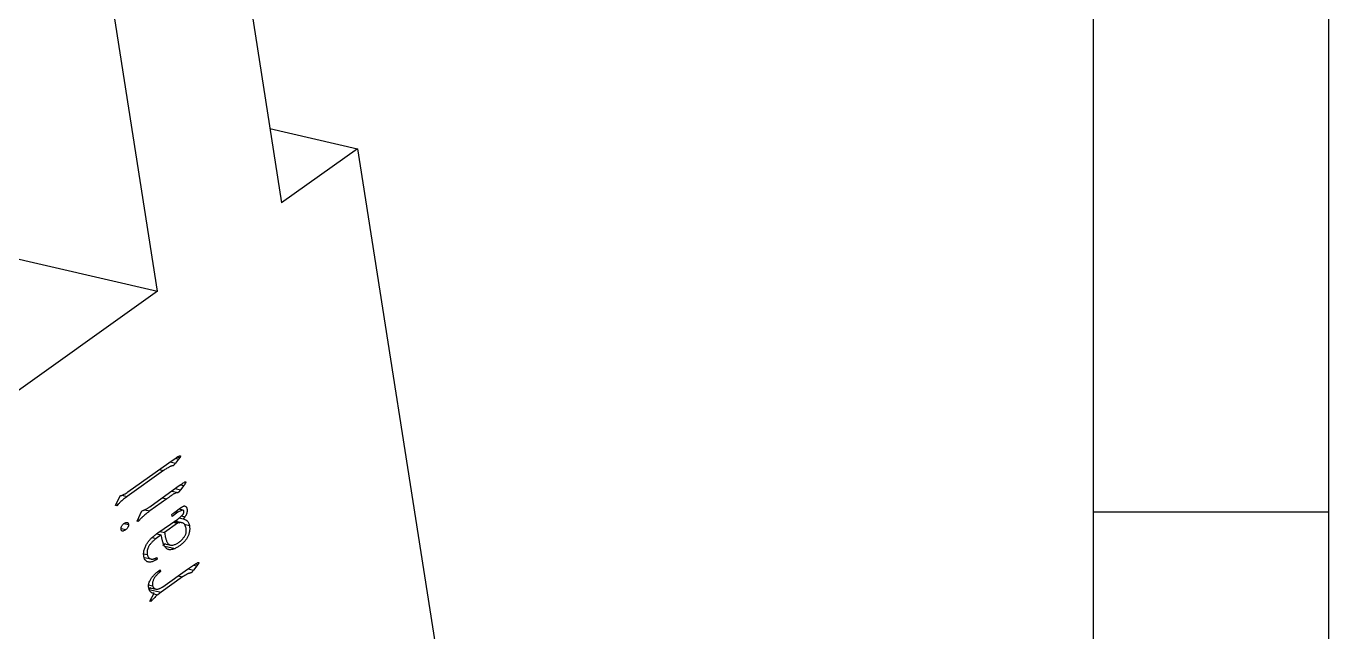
# Model space of a CAD drawing. Header units: millimetres. Extents: x 0 to 210, y 0 to 297.
# Drawn here: x 182.33 to 210, y 245.96 to 258.83 of the extents above; entities that cross this region are included whole.
import ezdxf

# ---------------------------------------------------------------- set-up
doc = ezdxf.new("R2010")
doc.units = ezdxf.units.MM
doc.layers.add('图框', color=7, linetype='Continuous')

msp = doc.modelspace()

# ---------------------------------------------------------------- linework, layer by layer
at = {"color": 7, "linetype": 'Continuous', "lineweight": 25}
for p, q in [((185.3326, 270.5395), (187.7562, 255.0708)), ((185.1195, 253.1914), (182.6959, 268.6601)), ((169.4908, 256.822), (185.1195, 253.1914)), ((187.5084, 256.6523), (189.3687, 256.2201)), ((189.3687, 256.2201), (187.7562, 255.0708)), ((189.3687, 256.2201), (192.4763, 236.3856)), ((185.1195, 253.1914), (180.8704, 250.1627)), ((185.358, 249.5482), (185.4932, 249.6411)), ((185.499, 249.6444), (185.5678, 249.6285)), ((185.5678, 249.6285), (185.5041, 249.5435)), ((185.5449, 249.6704), (185.5925, 249.6593)), ((185.5925, 249.6593), (185.5678, 249.6285)), ((185.2476, 249.3837), (184.4777, 248.8349)), ((184.4922, 248.9311), (185.358, 249.5482)), ((185.3898, 249.5701), (185.5041, 249.5435)), ((185.5301, 249.0284), (185.6036, 249.0808)), ((185.6787, 249.0651), (185.6108, 248.9772)), ((184.2307, 248.6427), (184.3277, 248.8499)), ((185.3165, 248.784), (184.955, 248.5263)), ((184.9567, 248.6163), (185.5301, 249.0284)), ((185.4203, 248.9495), (185.5589, 248.9173)), ((185.4959, 249.0038), (185.6108, 248.9772)), ((184.255, 248.6337), (184.2307, 248.6427)), ((184.2463, 248.676), (184.2837, 248.6673)), ((184.2837, 248.6673), (184.255, 248.6337)), ((184.6865, 248.312), (184.7843, 248.5295)), ((184.8445, 248.552), (184.955, 248.5263)), ((185.484, 248.4971), (185.6056, 248.5901)), ((185.5011, 248.5101), (185.5541, 248.4978)), ((185.6615, 248.5416), (185.57, 248.5629)), ((184.4112, 248.2613), (184.5027, 248.2401)), ((184.7108, 248.303), (184.6865, 248.312)), ((184.7023, 248.3473), (184.7416, 248.3381)), ((184.7416, 248.3381), (184.7108, 248.303)), ((185.126, 248.0576), (185.5273, 248.3367)), ((185.5435, 248.2629), (185.2697, 248.0678)), ((185.4273, 248.4103), (185.4212, 248.4489)), ((185.5541, 248.4978), (185.4273, 248.4103)), ((185.4518, 248.2842), (185.5435, 248.2629)), ((185.4715, 248.2979), (185.5803, 248.2726)), ((185.6374, 248.2741), (185.4874, 248.309)), ((185.5803, 248.2726), (185.5435, 248.2629)), ((185.5812, 248.3794), (185.6621, 248.3606)), ((185.6282, 248.4194), (185.6985, 248.4031)), ((185.6985, 248.4031), (185.6621, 248.3606)), ((185.6842, 248.2446), (185.7956, 248.2187)), ((184.3461, 248.1521), (184.4476, 248.1285)), ((185.0081, 247.9627), (185.0943, 247.9427)), ((185.1983, 248.0169), (185.0943, 247.9427)), ((185.1022, 248.0392), (185.1983, 248.0169)), ((185.173, 248.0902), (185.2697, 248.0678)), ((185.2088, 247.9649), (185.1983, 248.0169)), ((185.2901, 247.8245), (185.2329, 247.7872)), ((185.2439, 247.8352), (185.3932, 247.8005)), ((185.2731, 247.7778), (185.4934, 247.7267)), ((184.8273, 247.6166), (184.9029, 247.599)), ((184.8421, 247.5376), (184.9797, 247.5057)), ((185.0457, 247.5153), (185.1111, 247.5001)), ((185.0741, 247.52), (185.1051, 247.5387)), ((185.1051, 247.5387), (185.1111, 247.5001)), ((185.7561, 247.2881), (185.9264, 247.4032)), ((185.9255, 247.4025), (185.9782, 247.3903)), ((185.1178, 247.2317), (185.175, 247.2725)), ((185.1388, 247.2467), (185.1806, 247.2369)), ((185.175, 247.2725), (185.1806, 247.2369)), ((185.65, 247.1237), (185.1973, 246.7976)), ((185.2333, 246.9155), (185.7561, 247.2881)), ((185.8855, 247.3755), (185.9537, 247.3597)), ((185.9537, 247.3597), (185.8862, 247.2691)), ((185.9782, 247.3903), (185.9537, 247.3597)), ((184.9313, 246.9564), (185.014, 246.9372)), ((184.9323, 246.901), (185.0808, 246.8665)), ((184.9808, 246.8898), (184.9368, 246.8581)), ((184.9368, 246.8581), (185.1973, 246.7976)), ((184.9559, 246.6124), (185.0463, 246.7759)), ((184.9802, 246.6034), (184.9559, 246.6124)), ((184.975, 246.6469), (185.011, 246.6385)), ((185.011, 246.6385), (184.9802, 246.6034)), ((184.998, 246.7871), (185.0463, 246.7759)), ((185.0401, 246.7646), (185.1238, 246.7452)), ((185.1973, 246.7976), (185.1238, 246.7452))]:
    msp.add_line(p, q, dxfattribs=at)
at = {"color": 8, "linetype": 'Continuous', "lineweight": 25}
for p, q in [((185.1568, 249.4048), (185.2476, 249.3837)), ((185.6055, 249.0821), (185.6787, 249.0651)), ((184.3602, 248.8622), (184.4777, 248.8349)), ((185.2209, 248.8062), (185.3165, 248.784)), ((185.9816, 247.4313), (185.9976, 247.4275)), ((185.5561, 247.1455), (185.65, 247.1237)), ((185.7685, 247.2965), (185.8862, 247.2691))]:
    msp.add_line(p, q, dxfattribs=at)
at = {"color": 7, "linetype": 'Continuous', "lineweight": 25}
for points, knots in [([(185.4932, 249.6411), (185.5022, 249.6474), (185.5191, 249.659), (185.543, 249.6737), (185.564, 249.685), (185.5813, 249.6918), (185.5955, 249.6952), (185.6036, 249.6969), (185.6112, 249.6975), (185.6103, 249.6931), (185.61, 249.6917)], [0, 0, 0, 0, 0.2279115, 0.4280136, 0.6007625, 0.747386, 0.8623938, 0.9385127, 0.9805024, 1, 1, 1, 1]), ([(185.61, 249.6917), (185.6095, 249.6899), (185.6081, 249.684), (185.6033, 249.6753), (185.5985, 249.6652), (185.5942, 249.661), (185.5925, 249.6593)], [0, 0, 0, 0, 0.1420148, 0.4534028, 0.7824737, 1, 1, 1, 1]), ([(185.5041, 249.5435), (185.498, 249.5365), (185.4873, 249.5242), (185.4737, 249.5073), (185.4637, 249.4974), (185.4556, 249.4885), (185.4454, 249.4852), (185.4322, 249.4828), (185.4169, 249.4808), (185.4009, 249.4752), (185.3842, 249.4677), (185.3646, 249.4579), (185.34, 249.4437), (185.3105, 249.4252), (185.2788, 249.4052), (185.2576, 249.3906), (185.2476, 249.3837)], [0, 0, 0, 0, 0.0777822, 0.136195, 0.1781207, 0.2007148, 0.2364394, 0.2910432, 0.3534638, 0.4115805, 0.4724115, 0.5435121, 0.6343305, 0.7543483, 0.8836894, 1, 1, 1, 1]), ([(185.6036, 249.0808), (185.6187, 249.0915), (185.6463, 249.1112), (185.6793, 249.1293), (185.701, 249.1411), (185.7112, 249.1437), (185.719, 249.1472), (185.7206, 249.1431), (185.7212, 249.1417)], [0, 0, 0, 0, 0.383746, 0.7042943, 0.831748, 0.9191828, 0.9722669, 1, 1, 1, 1]), ([(185.7212, 249.1417), (185.7213, 249.1396), (185.7217, 249.135), (185.718, 249.1266), (185.7117, 249.1153), (185.7024, 249.0995), (185.6911, 249.0816), (185.6827, 249.0704), (185.6787, 249.0651)], [0, 0, 0, 0, 0.0689742, 0.149398, 0.2770835, 0.5060786, 0.7628065, 1, 1, 1, 1]), ([(184.4777, 248.8349), (184.4648, 248.8256), (184.4379, 248.8061), (184.3982, 248.7736), (184.3607, 248.7421), (184.3289, 248.7129), (184.3039, 248.689), (184.2898, 248.6739), (184.2837, 248.6673)], [0, 0, 0, 0, 0.1943194, 0.4056615, 0.6067234, 0.7718438, 0.9008683, 1, 1, 1, 1]), ([(184.3277, 248.8499), (184.3344, 248.8508), (184.346, 248.8524), (184.3605, 248.8558), (184.3718, 248.8606), (184.3828, 248.8654), (184.3968, 248.8727), (184.4199, 248.8841), (184.4521, 248.9032), (184.4785, 248.9215), (184.4922, 248.9311)], [0, 0, 0, 0, 0.121735, 0.2133103, 0.260918, 0.3272279, 0.4120014, 0.5136809, 0.7459814, 1, 1, 1, 1]), ([(185.5589, 248.9173), (185.5565, 248.9163), (185.5494, 248.9134), (185.537, 248.9121), (185.5215, 248.9094), (185.5045, 248.905), (185.4856, 248.8975), (185.465, 248.8867), (185.4449, 248.8745), (185.4305, 248.8653), (185.421, 248.8584), (185.4136, 248.8532), (185.4037, 248.8462), (185.3912, 248.8373), (185.3762, 248.8265), (185.3585, 248.814), (185.3384, 248.7996), (185.324, 248.7894), (185.3165, 248.784)], [0, 0, 0, 0, 0.0296637, 0.0858703, 0.1528437, 0.2198408, 0.2932519, 0.3834484, 0.4718933, 0.541255, 0.5614196, 0.5916666, 0.6332561, 0.6849279, 0.7479423, 0.821039, 0.9054784, 1, 1, 1, 1]), ([(185.6108, 248.9772), (185.6063, 248.9711), (185.5984, 248.9602), (185.5881, 248.9459), (185.5805, 248.9364), (185.5749, 248.9279), (185.5678, 248.9216), (185.5621, 248.9188), (185.5589, 248.9173)], [0, 0, 0, 0, 0.2688171, 0.4811739, 0.6254493, 0.715055, 0.8366835, 1, 1, 1, 1]), ([(184.955, 248.5263), (184.9511, 248.5234), (184.9412, 248.516), (184.9231, 248.5016), (184.8984, 248.4807), (184.8693, 248.4571), (184.8402, 248.4325), (184.8153, 248.4119), (184.7972, 248.3952), (184.7809, 248.3805), (184.763, 248.3618), (184.7492, 248.3466), (184.7416, 248.3381)], [0, 0, 0, 0, 0.0522919, 0.1363064, 0.2507813, 0.3955426, 0.5404019, 0.656355, 0.7408188, 0.7962721, 0.8871987, 1, 1, 1, 1]), ([(184.7843, 248.5295), (184.7915, 248.5308), (184.8045, 248.533), (184.8243, 248.5394), (184.8464, 248.549), (184.8688, 248.5591), (184.8912, 248.5707), (184.9113, 248.5832), (184.9333, 248.5984), (184.9487, 248.6102), (184.9567, 248.6163)], [0, 0, 0, 0, 0.12615072, 0.2254953, 0.33970519, 0.50746353, 0.61150166, 0.72747509, 0.85748845, 1, 1, 1, 1]), ([(185.5273, 248.3367), (185.5423, 248.3476), (185.5712, 248.3687), (185.6058, 248.3974), (185.6305, 248.42), (185.6458, 248.4358), (185.6582, 248.4502), (185.6681, 248.4639), (185.675, 248.4777), (185.6794, 248.492), (185.6802, 248.5067), (185.6786, 248.5155), (185.6778, 248.5201)], [0, 0, 0, 0, 0.246022, 0.4744325, 0.5776318, 0.6650473, 0.7403363, 0.8010362, 0.8532397, 0.9001648, 0.947148, 1, 1, 1, 1]), ([(185.6778, 248.5201), (185.6764, 248.5254), (185.6735, 248.5364), (185.6635, 248.5419), (185.6533, 248.5426), (185.6425, 248.5405), (185.629, 248.5356), (185.6085, 248.5263), (185.5832, 248.5143), (185.5633, 248.503), (185.5541, 248.4978)], [0, 0, 0, 0, 0.0887305, 0.1843531, 0.2459156, 0.3277378, 0.428341, 0.5490164, 0.7915565, 1, 1, 1, 1]), ([(185.6056, 248.5901), (185.6176, 248.5982), (185.6396, 248.6132), (185.6666, 248.6265), (185.686, 248.6322), (185.699, 248.6306), (185.7117, 248.6267), (185.7229, 248.6178), (185.7332, 248.6071), (185.741, 248.5921), (185.7462, 248.574), (185.7497, 248.5473), (185.7498, 248.513), (185.7436, 248.4783), (185.7339, 248.4537), (185.7248, 248.4353), (185.7124, 248.4188), (185.7032, 248.4085), (185.6985, 248.4031)], [0, 0, 0, 0, 0.1279404, 0.2353371, 0.282964, 0.3299958, 0.3778807, 0.4269995, 0.4762733, 0.5239494, 0.5722127, 0.6220548, 0.717702, 0.8046474, 0.84757, 0.8929381, 0.9440358, 1, 1, 1, 1]), ([(184.4476, 248.1285), (184.4425, 248.1254), (184.4303, 248.1178), (184.4105, 248.1063), (184.3888, 248.0983), (184.3713, 248.0978), (184.3592, 248.103), (184.3526, 248.1127), (184.3481, 248.1263), (184.3461, 248.1432), (184.3457, 248.1619), (184.3494, 248.181), (184.3561, 248.1991), (184.3695, 248.2213), (184.3903, 248.2469), (184.4091, 248.2615), (184.4188, 248.269)], [0, 0, 0, 0, 0.0677685, 0.1616003, 0.2603739, 0.3511316, 0.3932686, 0.4362443, 0.4818846, 0.5346665, 0.5888178, 0.640336, 0.6910486, 0.7467659, 0.8683196, 1, 1, 1, 1]), ([(184.4188, 248.269), (184.4288, 248.2735), (184.4475, 248.2819), (184.4701, 248.2839), (184.4856, 248.2802), (184.4944, 248.2715), (184.5004, 248.2578), (184.5019, 248.2462), (184.5027, 248.2401)], [0, 0, 0, 0, 0.288343, 0.5436347, 0.6594485, 0.766875, 0.8769503, 1, 1, 1, 1]), ([(184.5027, 248.2401), (184.5033, 248.2347), (184.5044, 248.2246), (184.5032, 248.2084), (184.4989, 248.1925), (184.4894, 248.1721), (184.4723, 248.148), (184.4562, 248.1354), (184.4476, 248.1285)], [0, 0, 0, 0, 0.1199363, 0.2287234, 0.3356297, 0.4520845, 0.7056064, 1, 1, 1, 1]), ([(185.4212, 248.4489), (185.4278, 248.4542), (185.4401, 248.4639), (185.4572, 248.4768), (185.4714, 248.4883), (185.4801, 248.4944), (185.484, 248.4971)], [0, 0, 0, 0, 0.31589656, 0.58860264, 0.81830776, 1, 1, 1, 1]), ([(185.5171, 248.3366), (185.5178, 248.3353), (185.5272, 248.3203), (185.5313, 248.2989), (185.5351, 248.2792)], [0, 0, 0, 0, 0.08306793, 1, 1, 1, 1]), ([(185.7286, 248.1378), (185.7268, 248.1507), (185.7229, 248.1785), (185.7124, 248.21), (185.7008, 248.235), (185.6875, 248.2501), (185.6713, 248.2621), (185.6525, 248.2704), (185.6329, 248.2756), (185.6141, 248.278), (185.5968, 248.278), (185.5856, 248.2743), (185.5803, 248.2726)], [0, 0, 0, 0, 0.1283282, 0.277012, 0.3586682, 0.4454393, 0.5395122, 0.643021, 0.7477832, 0.8403643, 0.924836, 1, 1, 1, 1]), ([(185.6621, 248.3606), (185.6758, 248.3559), (185.7031, 248.3466), (185.7356, 248.3302), (185.7596, 248.3108), (185.7741, 248.2865), (185.7869, 248.2561), (185.7926, 248.2316), (185.7956, 248.2187)], [0, 0, 0, 0, 0.2391263, 0.4721368, 0.5882649, 0.7129818, 0.848714, 1, 1, 1, 1]), ([(184.8257, 247.5834), (184.8252, 247.5959), (184.8243, 247.6205), (184.828, 247.6588), (184.8357, 247.6968), (184.8472, 247.7343), (184.8615, 247.7703), (184.8778, 247.8047), (184.8963, 247.8365), (184.9233, 247.8756), (184.9596, 247.9192), (184.9983, 247.9578), (185.0318, 247.9856), (185.0602, 248.0091), (185.092, 248.033), (185.1144, 248.0491), (185.126, 248.0576)], [0, 0, 0, 0, 0.0588738, 0.1159942, 0.1730572, 0.231282, 0.2909674, 0.3492438, 0.4074874, 0.4668098, 0.5854386, 0.7023754, 0.7654369, 0.8358195, 0.9142269, 1, 1, 1, 1]), ([(185.4934, 247.7267), (185.4861, 247.7234), (185.471, 247.7166), (185.4475, 247.7101), (185.4224, 247.7049), (185.3961, 247.7012), (185.3696, 247.7014), (185.3441, 247.7077), (185.3205, 247.7208), (185.2983, 247.7383), (185.2785, 247.7609), (185.2615, 247.7872), (185.2472, 247.8163), (185.2369, 247.8492), (185.2282, 247.8817), (185.221, 247.9122), (185.2141, 247.9391), (185.2105, 247.9566), (185.2088, 247.9649)], [0, 0, 0, 0, 0.0542735, 0.1127799, 0.1756002, 0.2429199, 0.3113661, 0.3791237, 0.4469341, 0.5166089, 0.5865063, 0.6535725, 0.7190885, 0.7845771, 0.8477626, 0.9045274, 0.9550611, 1, 1, 1, 1]), ([(185.2697, 248.0678), (185.2722, 248.0528), (185.2773, 248.0224), (185.2833, 247.9834), (185.2904, 247.9516), (185.2983, 247.9265), (185.3078, 247.8996), (185.3192, 247.8721), (185.3324, 247.8466), (185.348, 247.8262), (185.365, 247.8115), (185.39, 247.7994), (185.425, 247.7959), (185.4625, 247.8032), (185.4946, 247.8165), (185.521, 247.8286), (185.5488, 247.8449), (185.5775, 247.8632), (185.6056, 247.8841), (185.6317, 247.9069), (185.6547, 247.9313), (185.6685, 247.9495), (185.675, 247.9581)], [0, 0, 0, 0, 0.0591209, 0.1199717, 0.1528132, 0.1895199, 0.2301741, 0.275035, 0.3201193, 0.3617662, 0.4021929, 0.4408023, 0.5195502, 0.6034116, 0.6491128, 0.6978996, 0.7497599, 0.804908, 0.8600204, 0.9102216, 0.9571638, 1, 1, 1, 1]), ([(185.7956, 248.2187), (185.7974, 248.2098), (185.8011, 248.1918), (185.8035, 248.1628), (185.8035, 248.1326), (185.8006, 248.1016), (185.7954, 248.0705), (185.7877, 248.0399), (185.7773, 248.0103), (185.7603, 247.9722), (185.7344, 247.9277), (185.7043, 247.8883), (185.677, 247.8592), (185.6532, 247.8379), (185.6269, 247.8154), (185.5984, 247.7946), (185.5697, 247.7745), (185.5424, 247.7566), (185.5172, 247.7404), (185.5011, 247.7311), (185.4934, 247.7267)], [0, 0, 0, 0, 0.0431941, 0.0865619, 0.1294505, 0.1734845, 0.2170198, 0.2601976, 0.3033265, 0.3477427, 0.4379314, 0.5306844, 0.5810837, 0.6363324, 0.6975103, 0.7639962, 0.8304715, 0.8921806, 0.9484401, 1, 1, 1, 1]), ([(185.675, 247.9581), (185.6811, 247.9663), (185.6925, 247.9816), (185.707, 248.0054), (185.718, 248.0284), (185.7253, 248.0507), (185.7295, 248.0726), (185.7313, 248.0942), (185.7315, 248.1165), (185.7296, 248.1305), (185.7286, 248.1378)], [0, 0, 0, 0, 0.1694918, 0.3175318, 0.4445778, 0.5565573, 0.6613221, 0.7707061, 0.8805224, 1, 1, 1, 1]), ([(185.0943, 247.9427), (185.0777, 247.9301), (185.0454, 247.9056), (185.007, 247.8688), (184.9791, 247.8377), (184.9604, 247.815), (184.9445, 247.7917), (184.9307, 247.7691), (184.9198, 247.7462), (184.9105, 247.7243), (184.904, 247.7023), (184.8987, 247.6738), (184.8965, 247.6378), (184.9008, 247.6122), (184.9029, 247.599)], [0, 0, 0, 0, 0.1734919, 0.3390993, 0.4167952, 0.4892232, 0.5551457, 0.6157505, 0.6708152, 0.7221908, 0.7699273, 0.8160419, 0.9053858, 1, 1, 1, 1]), ([(185.1111, 247.5001), (185.1002, 247.4936), (185.0795, 247.4812), (185.0492, 247.4635), (185.0193, 247.4502), (184.9876, 247.4414), (184.9534, 247.4376), (184.9241, 247.4401), (184.9003, 247.4459), (184.8843, 247.4568), (184.869, 247.4696), (184.8524, 247.4942), (184.835, 247.5299), (184.8287, 247.5658), (184.8257, 247.5834)], [0, 0, 0, 0, 0.0952733, 0.1800041, 0.2620449, 0.3525437, 0.4513114, 0.559029, 0.6149754, 0.6696028, 0.7246614, 0.781071, 0.8922641, 1, 1, 1, 1]), ([(184.9029, 247.599), (184.9052, 247.5905), (184.9096, 247.5738), (184.919, 247.5524), (184.9307, 247.5356), (184.9438, 247.5216), (184.9595, 247.5131), (184.976, 247.5058), (184.9945, 247.5031), (185.0138, 247.5033), (185.0324, 247.5051), (185.0489, 247.5093), (185.0625, 247.5128), (185.0706, 247.5178), (185.0741, 247.52)], [0, 0, 0, 0, 0.092657, 0.1808484, 0.2653077, 0.3500373, 0.435585, 0.5236158, 0.6157309, 0.7127265, 0.8067014, 0.8841564, 0.9496415, 1, 1, 1, 1]), ([(185.9264, 247.4032), (185.936, 247.4087), (185.9533, 247.4188), (185.9738, 247.4285), (185.9871, 247.4334), (185.9932, 247.4345), (185.9977, 247.433), (185.9976, 247.4293), (185.9976, 247.4275)], [0, 0, 0, 0, 0.3873728, 0.7022725, 0.8259575, 0.9114281, 0.9583339, 1, 1, 1, 1]), ([(185.9976, 247.4275), (185.9975, 247.426), (185.9974, 247.4222), (185.9955, 247.4141), (185.9886, 247.4027), (185.9823, 247.3952), (185.9782, 247.3903)], [0, 0, 0, 0, 0.1011078, 0.2548153, 0.518041, 1, 1, 1, 1]), ([(184.9621, 247.0515), (184.9668, 247.0603), (184.9767, 247.0787), (184.9945, 247.1044), (185.0146, 247.1314), (185.0374, 247.1565), (185.0603, 247.1803), (185.0815, 247.2015), (185.1003, 247.2186), (185.1123, 247.2276), (185.1178, 247.2317)], [0, 0, 0, 0, 0.1114287, 0.2337588, 0.3672258, 0.5150294, 0.6613316, 0.7908812, 0.9036231, 1, 1, 1, 1]), ([(185.1806, 247.2369), (185.1635, 247.2221), (185.1309, 247.1937), (185.0924, 247.1547), (185.0654, 247.1227), (185.0484, 247.0975), (185.0347, 247.0702), (185.0236, 247.0421), (185.016, 247.0139), (185.0114, 246.9867), (185.0105, 246.9607), (185.0128, 246.945), (185.014, 246.9372)], [0, 0, 0, 0, 0.2134477, 0.4068425, 0.4949492, 0.5767621, 0.6546571, 0.7310509, 0.8036591, 0.8700336, 0.9348953, 1, 1, 1, 1]), ([(185.8862, 247.2691), (185.8806, 247.2616), (185.8706, 247.2482), (185.8569, 247.2317), (185.847, 247.2203), (185.8379, 247.2119), (185.827, 247.2089), (185.8133, 247.2057), (185.7969, 247.2028), (185.7793, 247.1977), (185.7621, 247.1928), (185.7483, 247.1853), (185.7368, 247.1785), (185.7254, 247.1711), (185.7109, 247.1624), (185.6945, 247.1519), (185.6785, 247.1421), (185.6655, 247.1334), (185.6563, 247.1284), (185.6517, 247.125), (185.65, 247.1237)], [0, 0, 0, 0, 0.0819493, 0.1454625, 0.1910683, 0.2191294, 0.2632242, 0.3218768, 0.3889607, 0.4657355, 0.5390596, 0.6005068, 0.6348979, 0.6819662, 0.7430579, 0.8155632, 0.8867999, 0.9414804, 0.9784055, 1, 1, 1, 1]), ([(185.0463, 246.7759), (185.0382, 246.7768), (185.0223, 246.7786), (184.999, 246.7834), (184.9778, 246.7962), (184.9621, 246.8134), (184.9509, 246.8331), (184.9436, 246.8535), (184.9368, 246.878), (184.9307, 246.906), (184.9282, 246.9387), (184.9328, 246.9753), (184.9443, 247.014), (184.9559, 247.0384), (184.9621, 247.0515)], [0, 0, 0, 0, 0.0954703, 0.1869646, 0.2769832, 0.3739223, 0.4278713, 0.4899042, 0.5601204, 0.6389543, 0.7206337, 0.8040653, 0.8953471, 1, 1, 1, 1]), ([(185.014, 246.9372), (185.0164, 246.9297), (185.0212, 246.9146), (185.0325, 246.8964), (185.0468, 246.8819), (185.064, 246.8712), (185.0837, 246.8652), (185.1049, 246.863), (185.1276, 246.8662), (185.1511, 246.873), (185.1742, 246.8824), (185.1957, 246.8932), (185.2153, 246.9032), (185.2275, 246.9115), (185.2333, 246.9155)], [0, 0, 0, 0, 0.0718273, 0.1445188, 0.2207736, 0.3029405, 0.3903991, 0.479353, 0.5707649, 0.6668718, 0.7624331, 0.8495429, 0.92874, 1, 1, 1, 1]), ([(185.1238, 246.7452), (185.1133, 246.7373), (185.0919, 246.721), (185.0617, 246.6916), (185.0345, 246.6641), (185.0181, 246.6462), (185.011, 246.6385)], [0, 0, 0, 0, 0.2673196, 0.5498054, 0.805621, 1, 1, 1, 1])]:
    msp.add_open_spline(points, degree=3, knots=knots, dxfattribs=at)
at = {"layer": '图框'}
for p, q in [((210, 0), (210, 297)), ((210, 248.5), (205, 248.5))]:
    msp.add_line(p, q, dxfattribs=at)
at = {"layer": '图框', "lineweight": 25}
msp.add_line((205, 4.9729), (205, 292), dxfattribs=at)

doc.saveas('drawing.dxf')
